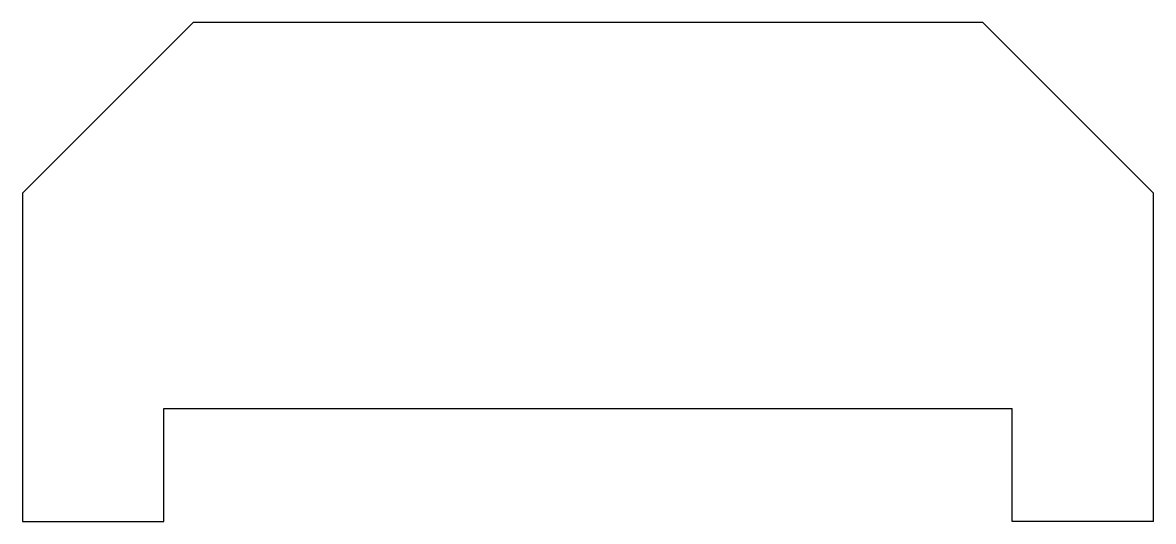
# Model space of a CAD drawing. Extents: x 100 to 180, y -158 to -122.7.
import ezdxf

# ---------------------------------------------------------------- set-up
doc = ezdxf.new("R2010")
doc.units = 0
doc.layers.add('BLACK', color=7, linetype='CONTINUOUS')

msp = doc.modelspace()

# ---------------------------------------------------------------- linework, layer by layer
at = {"layer": 'BLACK', "linetype": 'CONTINUOUS'}
for p, q in [((112.065, -122.695), (100, -134.76)), ((167.31, -122.695), (112.065, -122.695)), ((167.945, -122.695), (167.31, -122.695)), ((180, -134.76), (167.945, -122.695)), ((100, -134.76), (100, -150)), ((180, -158), (180, -134.76)), ((100, -150), (100, -158)), ((110, -158), (110, -150)), ((110, -150), (170, -150)), ((170, -158), (170, -150)), ((100, -158), (110, -158)), ((180, -158), (170, -158))]:
    msp.add_line(p, q, dxfattribs=at)

doc.saveas('drawing.dxf')
